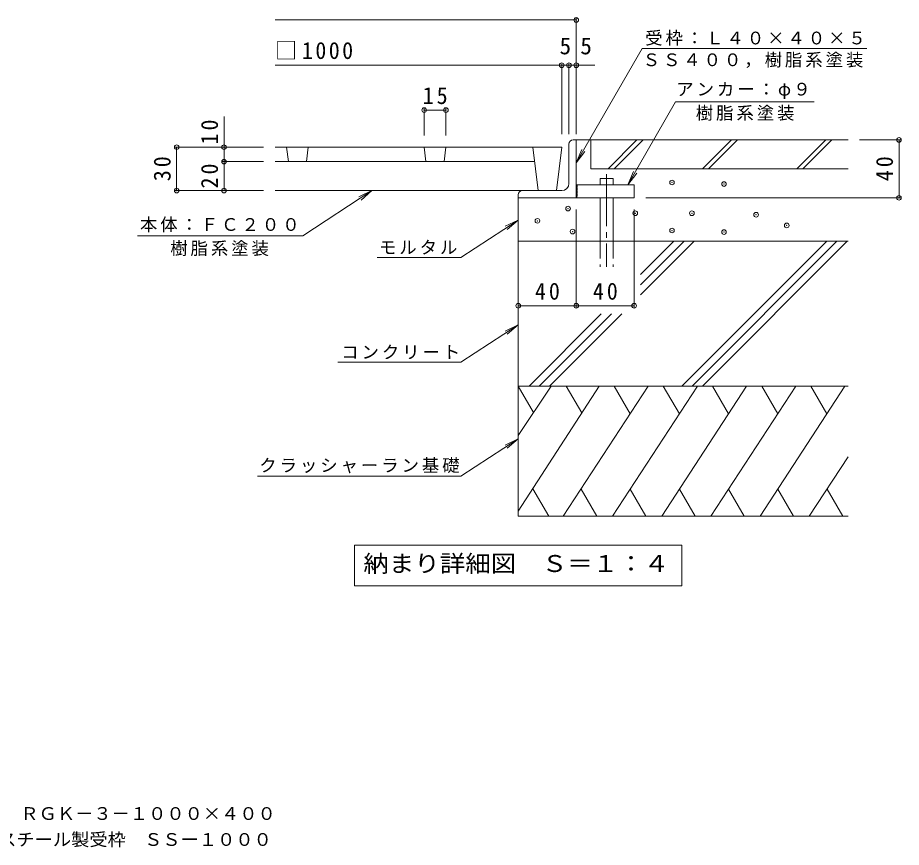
# Model space of a CAD drawing. Units: millimetres on the paper, enlarged 10 times, with parts at other scales. Extents: x -1518 to 1779, y -1367 to 1135.
# Drawn here: x -57 to 1469, y -1367 to 66 of the extents above; entities that cross this region are included whole.
import ezdxf
from ezdxf.enums import TextEntityAlignment as Align

# ---------------------------------------------------------------- set-up
doc = ezdxf.new("R2010")
doc.units = ezdxf.units.MM
doc.header["$LTSCALE"] = 10
doc.header["$PDMODE"] = 32
doc.header["$PDSIZE"] = 8
doc.linetypes.add('CHAIN2', pattern=[12, 9, -1, 1, -1])
doc.linetypes.add('DASHED3', pattern=[4, 3, -1])
for name, color, linetype, lineweight in [('1-0_1-0ﾚｲﾔ', 3, 'Continuous', 9), ('1-1_1-1ﾚｲﾔ', 2, 'Continuous', 9), ('1-3_1-3ﾚｲﾔ', 6, 'Continuous', 9), ('1-4_1-4ﾚｲﾔ', 7, 'Continuous', 9), ('1-5_1-5ﾚｲﾔ', 7, 'Continuous', 9), ('1-6_1-6ﾚｲﾔ', 6, 'Continuous', 9)]:
    doc.layers.add(name, color=color, linetype=linetype, lineweight=lineweight)
doc.layers.add('F-5_F-5ﾚｲﾔ', color=7, linetype='Continuous')
doc.styles.add('ＭＳ ゴシック', font='')
doc.styles.get('ＭＳ ゴシック').set_extended_font_data('MS Gothic')

msp = doc.modelspace()

# ---------------------------------------------------------------- linework, layer by layer
at = {"layer": '1-0_1-0ﾚｲﾔ'}
for p, q in [((387.88, -157.71), (882.69, -157.71)), ((407.69, -157.71), (410.76, -182.71)), ((445.19, -157.71), (442.12, -182.71)), ((645.19, -157.71), (648.26, -182.71)), ((682.69, -157.71), (679.62, -182.71)), ((832.69, -157.71), (841.9, -232.71)), ((882.69, -157.71), (873.48, -232.71)), ((387.88, -182.71), (835.76, -182.71)), ((387.88, -232.71), (873.48, -232.71))]:
    msp.add_line(p, q, dxfattribs=at)
at = {"layer": '1-0_1-0ﾚｲﾔ', "color": 7, "linetype": 'CHAIN2'}
msp.add_line((960.08, -204.32), (960.08, -364.27), dxfattribs=at)
at = {"layer": '1-1_1-1ﾚｲﾔ'}
for p, q in [((902.69, -145.21), (907.69, -145.21)), ((907.69, -145.21), (907.69, -245.21)), ((895.19, -220.21), (895.19, -152.71)), ((807.69, -240.21), (807.69, -245.21)), ((882.69, -232.71), (815.19, -232.71)), ((807.69, -245.21), (1007.69, -245.21))]:
    msp.add_line(p, q, dxfattribs=at)
msp.add_lwpolyline([(907.69, -222.71), (1007.69, -222.71), (1007.69, -245.21)], dxfattribs=at)
for centre, radius, start, end in [((902.69, -152.71), 7.5, 90, 180), ((882.69, -220.21), 12.5, 270, 0), ((907.1, -225.18), 2.5, 285.0282, 75.04071), ((907.1, -230.01), 2.5, 285.0282, 75.04071), ((815.19, -240.21), 7.5, 90, 180), ((907.1, -234.85), 2.5, 285.0282, 75.04071), ((907.1, -239.68), 2.5, 285.0282, 75.04071), ((907.61, -243.71), 1.64, 289.04942, 85.1255)]:
    msp.add_arc(centre, radius, start, end, dxfattribs=at)
at = {"layer": '1-3_1-3ﾚｲﾔ'}
for p, q in [((948.83, -212.08), (971.32, -212.08)), ((948.83, -212.08), (948.83, -222.71)), ((971.32, -212.08), (971.32, -222.71)), ((948.83, -245.21), (948.83, -320.21)), ((971.32, -245.21), (971.32, -320.21)), ((1111.55, -320.21), (1018.9, -412.87)), ((1093.88, -320.21), (1018.9, -395.19)), ((1076.2, -320.21), (1018.9, -377.51)), ((1340.15, -320.21), (1090.14, -570.21)), ((1357.83, -320.21), (1107.82, -570.21)), ((1375.51, -320.21), (1125.5, -570.21)), ((950.93, -445.48), (826.2, -570.21)), ((968.61, -445.48), (843.88, -570.21)), ((986.29, -445.48), (861.55, -570.21)), ((807.69, -655.6), (864.31, -570.21)), ((807.69, -786.59), (947.05, -570.21)), ((807.69, -570.21), (834.04, -615.86)), ((885.45, -795.21), (1031.98, -570.21)), ((890.42, -570.21), (917.19, -616.57)), ((970.38, -795.21), (1116.91, -570.21)), ((973.16, -570.21), (1000.8, -618.09)), ((1055.3, -795.21), (1201.84, -570.21)), ((1058.09, -570.21), (1085.73, -618.09)), ((1140.23, -795.21), (1286.77, -570.21)), ((1143.02, -570.21), (1170.66, -618.09)), ((1225.16, -795.21), (1371.69, -570.21)), ((1227.95, -570.21), (1255.59, -618.09)), ((1312.88, -570.21), (1340.52, -618.09)), ((1310.09, -795.21), (1377.01, -692.46)), ((860.39, -795.21), (832.86, -747.52)), ((916.02, -748.26), (943.13, -795.21)), ((1000.95, -748.26), (1028.06, -795.21)), ((1085.88, -748.26), (1112.99, -795.21)), ((1170.81, -748.26), (1197.92, -795.21)), ((1255.74, -748.26), (1282.84, -795.21)), ((1340.67, -748.26), (1367.77, -795.21))]:
    msp.add_line(p, q, dxfattribs=at)
at = {"layer": '1-3_1-3ﾚｲﾔ', "linetype": 'DASHED3'}
for p, q in [((948.83, -320.21), (948.83, -364.27)), ((971.32, -320.21), (971.32, -364.27))]:
    msp.add_line(p, q, dxfattribs=at)
at = {"layer": '1-4_1-4ﾚｲﾔ'}
for p, q in [((387.88, 61.97), (907.69, 61.97)), ((907.69, 64.97), (907.69, -135.33)), ((1021.32, 12.73), (1409.24, 12.73)), ((882.69, -13.91), (882.69, -135.33)), ((895.19, -13.91), (895.19, -135.33)), ((387.88, -16.16), (939.84, -16.16)), ((645.19, -90.66), (645.19, -137.71)), ((682.69, -90.66), (682.69, -137.71)), ((1079.38, -79.2), (1318.34, -79.2)), ((299.68, -104.97), (299.68, -182.71)), ((645.19, -93.66), (682.69, -93.66)), ((1467.95, -145.21), (1397.01, -145.21)), ((1464.95, -145.21), (1464.95, -245.21)), ((214.96, -157.71), (367.88, -157.71)), ((217.96, -157.71), (217.96, -232.71)), ((296.68, -182.71), (367.88, -182.71)), ((299.68, -182.71), (299.68, -232.71)), ((214.96, -232.71), (367.88, -232.71)), ((1467.95, -245.21), (1027.69, -245.21)), ((907.69, -434.54), (907.69, -265.21)), ((1007.69, -434.54), (1007.69, -265.21)), ((807.69, -431.54), (907.69, -431.54)), ((907.69, -431.54), (1007.69, -431.54))]:
    msp.add_line(p, q, dxfattribs=at)
for p in [(907.69, 61.97), (882.69, -16.16), (895.19, -16.16), (907.69, -16.16), (645.19, -93.66), (682.69, -93.66), (1464.95, -145.21), (217.96, -157.71), (299.68, -157.71), (299.68, -182.71), (217.96, -232.71), (299.68, -232.71), (1464.95, -245.21), (807.69, -431.54), (907.69, -431.54), (1007.69, -431.54)]:
    msp.add_point(p, dxfattribs=at)
at = {"layer": '1-5_1-5ﾚｲﾔ'}
for p, q in [((907.69, -184.98), (922.87, -165.12)), ((996.9, -222.71), (1012.08, -202.85)), ((555.15, -232.71), (536.18, -248.99)), ((807.69, -283.53), (785.15, -294.34)), ((150.41, -310.78), (435.53, -310.78)), ((563.85, -348.28), (708.47, -348.28)), ((807.69, -464.4), (785.15, -475.22)), ((496, -529.16), (708.47, -529.16)), ((807.69, -661.33), (785.15, -672.14)), ((357.66, -726.08), (708.47, -726.08)), ((525.19, -845.21), (1090.19, -845.21)), ((525.19, -845.21), (525.19, -915.21)), ((1090.19, -845.21), (1090.19, -915.21)), ((525.19, -915.21), (1090.19, -915.21))]:
    msp.add_line(p, q, dxfattribs=at)
for points in [[(1021.32, 12.73), (907.69, -184.98), (917.21, -161.86)], [(1079.38, -79.2), (996.9, -222.71), (1006.43, -199.6)], [(435.53, -310.78), (555.15, -232.71), (532.61, -243.53)], [(708.47, -348.28), (807.69, -283.53), (788.72, -299.81)], [(708.47, -529.16), (807.69, -464.4), (788.72, -480.68)], [(708.47, -726.08), (807.69, -661.33), (788.72, -677.61)]]:
    msp.add_lwpolyline(points, dxfattribs=at)
at = {"layer": '1-6_1-6ﾚｲﾔ'}
for p, q in [((907.69, -145.21), (1377.01, -145.21)), ((932.69, -145.21), (932.69, -195.21)), ((1012.58, -145.21), (962.58, -195.21)), ((1023.19, -145.21), (973.19, -195.21)), ((1175.51, -145.21), (1125.51, -195.21)), ((1186.11, -145.21), (1136.11, -195.21)), ((1338.43, -145.21), (1288.43, -195.21)), ((1349.03, -145.21), (1299.03, -195.21)), ((932.69, -195.21), (1377.01, -195.21)), ((807.69, -245.21), (807.69, -795.21)), ((807.69, -320.21), (1377.01, -320.21)), ((807.69, -570.21), (1377.01, -570.21)), ((807.69, -795.21), (1377.01, -795.21))]:
    msp.add_line(p, q, dxfattribs=at)
for p in [(1073.08, -218.7), (1162.84, -221.34), (893.57, -263.84), (1009.72, -271.76), (1107.4, -271.76), (1218.28, -274.4), (840.77, -284.96), (1271.07, -292.88), (901.49, -303.44), (1073.08, -301.62), (1162.84, -304.26)]:
    msp.add_point(p, dxfattribs=at)

# ---------------------------------------------------------------- texts
at = {"layer": '1-4_1-4ﾚｲﾔ', "color": 2, "style": 'ＭＳ ゴシック'}
for p in [(878.94, -6.16), (914.8, -6.16)]:
    msp.add_text('5', height=29.33, dxfattribs=at).set_placement(p, align=Align.BOTTOM_LEFT)
at = {"layer": '1-4_1-4ﾚｲﾔ', "char_height": 21.99, "attachment_point": 7, "style": 'ＭＳ ゴシック'}
for s, insert in [('\\T1.17;受枠：Ｌ４０×４０×５', (1026.84, 17.43)), ('\\T1.17;ＳＳ４００，樹脂系塗装', (1022.39, -20.96)), ('\\T1.17;アンカー：φ９', (1080.46, -74.5)), ('\\T1.17;樹脂系塗装', (1114.14, -112.17))]:
    msp.add_mtext(s, dxfattribs=dict(at, insert=insert))
at = {"layer": '1-4_1-4ﾚｲﾔ', "color": 2, "char_height": 29.33, "attachment_point": 7, "style": 'ＭＳ ゴシック'}
for s, insert in [('\\T1.22;\\W0.95;□1000', (387.88, -6.16)), ('\\T1.27;\\W0.95;15', (642.69, -83.66)), ('\\T1.27;\\W0.95;40', (836.44, -421.54)), ('\\T1.27;\\W0.95;40', (936.44, -421.54))]:
    msp.add_mtext(s, dxfattribs=dict(at, insert=insert))
at = {"layer": '1-4_1-4ﾚｲﾔ', "color": 2, "char_height": 29.33, "attachment_point": 7, "rotation": 90, "style": 'ＭＳ ゴシック'}
for s, insert in [('\\T1.27;\\W0.95;10', (289.68, -152.98)), ('\\T1.27;\\W0.95;30', (207.96, -216.46)), ('\\T1.27;\\W0.95;40', (1454.95, -216.46)), ('\\T1.27;\\W0.95;20', (289.68, -228.96))]:
    msp.add_mtext(s, dxfattribs=dict(at, insert=insert))
at = {"layer": '1-5_1-5ﾚｲﾔ', "color": 2, "style": 'ＭＳ ゴシック', "width": 1.1}
msp.add_text('納まり詳細図\u3000Ｓ＝１：４', height=29.33, dxfattribs=at).set_placement((540.19, -900.21), align=Align.BOTTOM_LEFT)
at = {"layer": '1-5_1-5ﾚｲﾔ', "char_height": 21.99, "attachment_point": 7, "style": 'ＭＳ ゴシック'}
for s, insert in [('\\T1.17;本体：ＦＣ２００', (154.54, -304.62)), ('\\T1.17;樹脂系塗装', (206.86, -345.92)), ('\\T1.17;モルタル', (567.3, -343.09)), ('\\T1.17;コンクリート', (502.02, -523.96)), ('\\T1.17;クラッシャーラン基礎', (360.56, -720.89))]:
    msp.add_mtext(s, dxfattribs=dict(at, insert=insert))
at = {"layer": 'F-5_F-5ﾚｲﾔ', "style": 'ＭＳ ゴシック', "width": 1.05}
for s, p in [('角型\u3000格子タイプ\u3000支柱穴４ヶ\u3000ガーデングレート\u3000ＲＧＫ－３－１０００×４００', (-807.68, -1326.12)), ('角型用\u3000タイル用\u3000スチール製受枠\u3000ＳＳー１０００', (-373.68, -1370.95))]:
    msp.add_text(s, height=21.99, dxfattribs=at).set_placement(p, align=Align.BOTTOM_LEFT)

doc.saveas('drawing.dxf')
